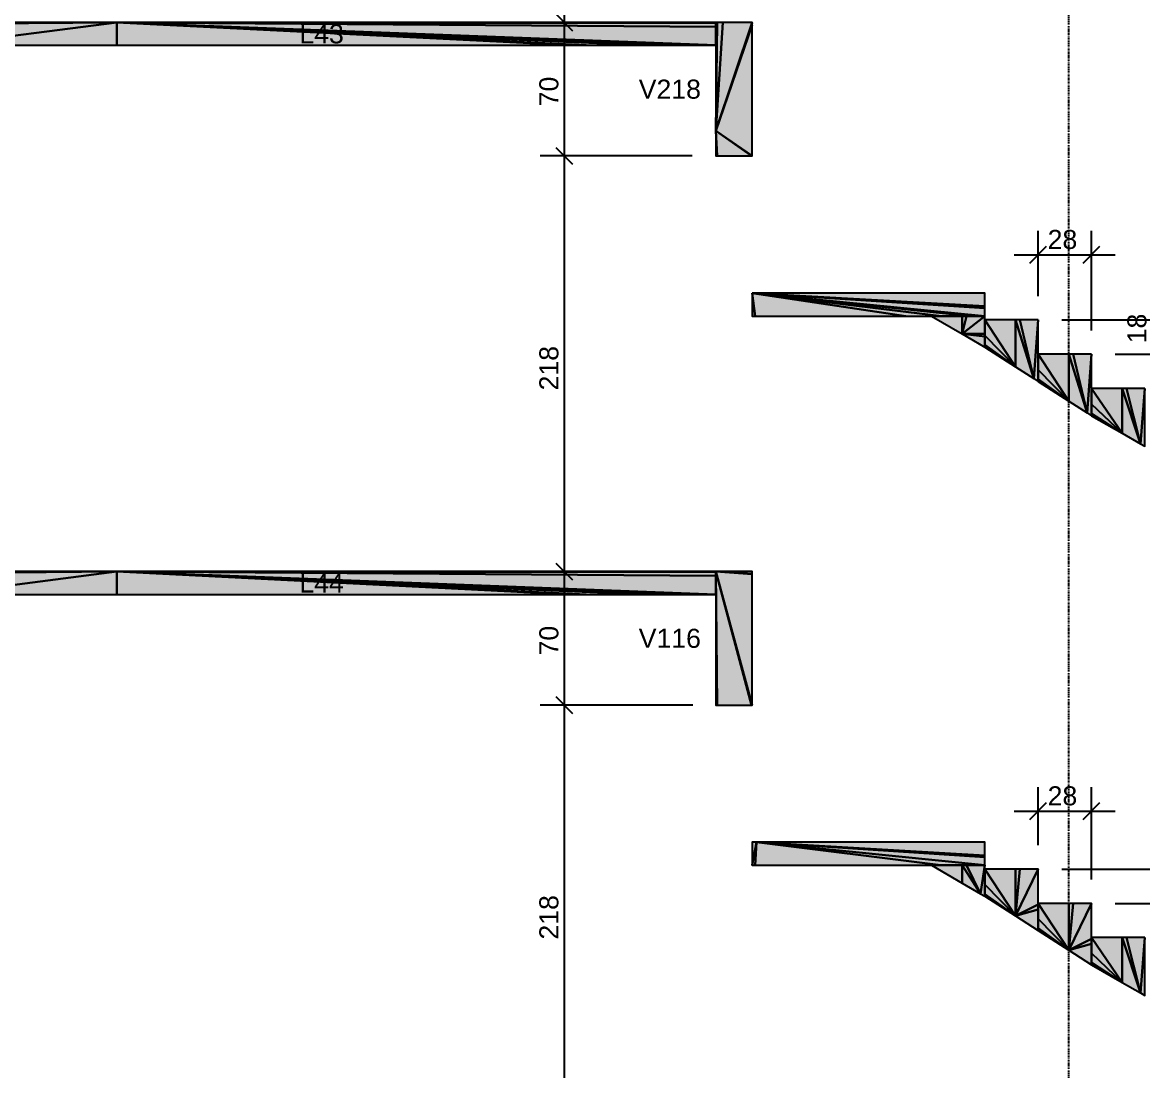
# Model space of a CAD drawing. Extents: x 37185 to 43130, y -8131 to -3926.
# Drawn here: x 37651.4 to 38043.2, y -7578.4 to -7212 of the extents above; entities that cross this region are included whole.
import ezdxf

# ---------------------------------------------------------------- set-up
doc = ezdxf.new("R2010")
doc.units = 0
doc.header["$MEASUREMENT"] = 0
doc.linetypes.add('ESTILO_TQS_0004', pattern=[1.12, 0.5, -0.2, 0.01, -0.2, 0.01, -0.2])
for name, color, linetype in [('52', 3, 'CONTINUOUS'), ('70', 160, 'CONTINUOUS'), ('74', 2, 'CONTINUOUS'), ('75', 9, 'CONTINUOUS'), ('96', 252, 'CONTINUOUS')]:
    doc.layers.add(name, color=color, linetype=linetype)
doc.styles.add('TQS_ARIAL', font='arial.ttf')

msp = doc.modelspace()

# ---------------------------------------------------------------- linework, layer by layer
at = {"layer": '52', "linetype": 'Continuous'}
for points in [[(37906.63, -7211.96), (37896.35, -7211.96), (37894.4, -7211.96), (37893.96, -7211.96), (37684.44, -7211.96), (37622.63, -7211.96), (37622.47, -7211.96), (37622.29, -7211.96)], [(37906.63, -7258.62), (37906.63, -7212.83), (37906.63, -7212.09), (37906.63, -7211.96)], [(37622.63, -7219.96), (37684.44, -7219.96), (37842.84, -7219.96), (37848.6, -7219.96), (37868.53, -7219.96), (37876.29, -7219.96), (37880.42, -7219.96), (37882.99, -7219.96), (37884.74, -7219.96), (37893.96, -7219.96)], [(37893.96, -7219.96), (37893.96, -7249.83), (37893.96, -7258.62)], [(37893.96, -7258.62), (37894.4, -7258.62), (37906.43, -7258.62), (37906.63, -7258.62)], [(37906.63, -7306.62), (37906.63, -7314.62)], [(37987.96, -7306.62), (37906.63, -7306.62)], [(37987.96, -7315.96), (37987.96, -7314.62), (37987.96, -7311.87), (37987.96, -7311.22), (37987.96, -7306.62)], [(37906.63, -7314.62), (37907.71, -7314.62), (37960.4, -7314.62), (37969.29, -7314.62)], [(37969.29, -7314.62), (37980.01, -7320.85), (37987.96, -7325.47)], [(38006.63, -7315.96), (38000.2, -7315.96), (37998.68, -7315.96), (37987.96, -7315.96)], [(38006.63, -7327.96), (38006.63, -7315.96)], [(37987.96, -7325.47), (37998.68, -7332.36), (38005.1, -7336.49), (38006.63, -7337.47), (38017.35, -7344.36), (38023.77, -7348.49), (38025.29, -7349.47)], [(38025.29, -7327.96), (38018.87, -7327.96), (38017.35, -7327.96), (38006.63, -7327.96)], [(38025.29, -7339.96), (38025.29, -7327.96)], [(38043.96, -7339.96), (38037.53, -7339.96), (38036.01, -7339.96), (38025.29, -7339.96)], [(38025.29, -7349.47), (38036.01, -7355.59), (38042.44, -7359.26), (38043.96, -7360.13)], [(37906.63, -7403.95), (37893.96, -7403.95), (37684.44, -7403.95), (37622.63, -7403.95), (37622.47, -7403.95)], [(37906.63, -7450.62), (37906.63, -7404.82), (37906.63, -7404.09), (37906.63, -7403.95)], [(37622.63, -7411.95), (37684.44, -7411.95), (37842.84, -7411.95), (37848.6, -7411.95), (37868.53, -7411.95), (37876.29, -7411.95), (37880.42, -7411.95), (37882.99, -7411.95), (37884.74, -7411.95), (37893.96, -7411.95)], [(37893.96, -7411.95), (37893.96, -7450.62)], [(37893.96, -7450.62), (37894.4, -7450.62), (37906.43, -7450.62), (37906.63, -7450.62)], [(37987.96, -7498.62), (37908.14, -7498.62), (37906.63, -7498.62)], [(37906.63, -7498.62), (37906.63, -7506.47), (37906.63, -7506.51), (37906.63, -7506.62)], [(37987.96, -7507.95), (37987.96, -7506.62), (37987.96, -7503.86), (37987.96, -7503.21), (37987.96, -7498.62)], [(37906.63, -7506.62), (37907.71, -7506.62), (37969.29, -7506.62)], [(37969.29, -7506.62), (37980.01, -7512.85), (37986.44, -7516.58), (37987.96, -7517.46)], [(38006.63, -7507.95), (38000.2, -7507.95), (37998.68, -7507.95), (37987.96, -7507.95)], [(38006.63, -7519.95), (38006.63, -7507.95)], [(37987.96, -7517.46), (37998.68, -7524.35), (38006.63, -7529.46), (38017.35, -7536.35), (38025.29, -7541.46)], [(38025.29, -7519.95), (38018.87, -7519.95), (38017.35, -7519.95), (38006.63, -7519.95)], [(38025.29, -7531.95), (38025.29, -7519.95)], [(38043.96, -7531.95), (38037.54, -7531.95), (38036.01, -7531.95), (38025.29, -7531.95)], [(38025.29, -7541.46), (38036.01, -7547.59), (38042.44, -7551.26), (38043.96, -7552.13)]]:
    msp.add_lwpolyline(points, dxfattribs=at)
at = {"layer": '70', "linetype": 'ESTILO_TQS_0004'}
msp.add_line((38017.29, -4145.29), (38017.29, -7832.62), dxfattribs=at)
at = {"layer": '75', "linetype": 'Continuous'}
for p, q in [((37840.86, -7030.29), (37840.86, -7220.29)), ((37840.86, -7203.62), (37840.86, -7266.96)), ((37837.92, -7209.01), (37843.81, -7214.9)), ((37837.92, -7209.01), (37843.81, -7214.9)), ((37789.2, -7211.96), (37789.2, -7211.96)), ((37797.53, -7211.96), (37849.2, -7211.96)), ((37868.72, -7211.96), (37832.53, -7211.96)), ((37877.05, -7211.96), (37877.05, -7211.96)), ((37840.86, -7250.29), (37840.86, -7412.28)), ((37885.63, -7258.62), (37832.53, -7258.62)), ((37885.63, -7258.62), (37832.53, -7258.62)), ((37837.92, -7255.68), (37843.81, -7261.57)), ((37837.92, -7255.68), (37843.81, -7261.57)), ((37893.96, -7258.62), (37893.96, -7258.62)), ((37893.96, -7258.62), (37893.96, -7258.62)), ((38006.63, -7307.62), (38006.63, -7284.82)), ((38025.29, -7319.62), (38025.29, -7284.82)), ((37998.29, -7293.16), (38033.63, -7293.16)), ((38003.68, -7296.1), (38009.57, -7290.21)), ((38022.35, -7296.1), (38028.24, -7290.21)), ((38006.63, -7315.96), (38006.63, -7315.96)), ((38006.63, -7315.96), (38006.63, -7315.96)), ((38014.96, -7315.96), (38056.89, -7315.96)), ((38025.29, -7327.96), (38025.29, -7327.96)), ((38025.29, -7327.96), (38025.29, -7327.96)), ((38033.63, -7327.96), (38056.89, -7327.96)), ((37840.86, -7395.62), (37840.86, -7458.95)), ((37837.92, -7401.01), (37843.81, -7406.9)), ((37837.92, -7401.01), (37843.81, -7406.9)), ((37853.45, -7403.95), (37832.53, -7403.95)), ((37853.45, -7403.95), (37832.53, -7403.95)), ((37861.78, -7403.95), (37861.78, -7403.95)), ((37861.78, -7403.95), (37861.78, -7403.95)), ((37840.86, -7442.28), (37840.86, -7604.29)), ((37885.85, -7450.62), (37832.53, -7450.62)), ((37885.85, -7450.62), (37832.53, -7450.62)), ((37837.92, -7447.67), (37843.81, -7453.56)), ((37837.92, -7447.67), (37843.81, -7453.56)), ((37894.18, -7450.62), (37894.18, -7450.62)), ((37894.18, -7450.62), (37894.18, -7450.62)), ((38006.63, -7499.62), (38006.63, -7479.36)), ((38025.29, -7511.62), (38025.29, -7479.36)), ((38003.68, -7490.64), (38009.57, -7484.75)), ((38022.35, -7490.64), (38028.24, -7484.75)), ((37998.29, -7487.7), (38033.63, -7487.7)), ((38006.63, -7507.95), (38006.63, -7507.95)), ((38006.63, -7507.95), (38006.63, -7507.95)), ((38014.96, -7507.95), (38065.33, -7507.95)), ((38025.29, -7519.95), (38025.29, -7519.95)), ((38025.29, -7519.95), (38025.29, -7519.95)), ((38033.63, -7519.95), (38065.33, -7519.95))]:
    msp.add_line(p, q, dxfattribs=at)
at = {"layer": '96', "linetype": 'Continuous'}
for points in [[(37684.44, -7211.96), (37622.63, -7211.96), (37622.63, -7212.46), (37684.44, -7211.96)], [(37684.44, -7211.96), (37622.63, -7212.46), (37622.63, -7219.96), (37684.44, -7211.96)], [(37684.44, -7211.96), (37622.63, -7219.96), (37684.44, -7219.96), (37684.44, -7211.96)], [(37684.44, -7211.96), (37684.44, -7219.96), (37842.84, -7219.96), (37684.44, -7211.96)], [(37684.44, -7211.96), (37842.84, -7219.96), (37848.6, -7219.96), (37684.44, -7211.96)], [(37684.44, -7211.96), (37848.6, -7219.96), (37868.53, -7219.96), (37684.44, -7211.96)], [(37684.44, -7211.96), (37868.53, -7219.96), (37876.29, -7219.96), (37684.44, -7211.96)], [(37684.44, -7211.96), (37876.29, -7219.96), (37880.42, -7219.96), (37684.44, -7211.96)], [(37684.44, -7211.96), (37880.42, -7219.96), (37882.99, -7219.96), (37684.44, -7211.96)], [(37684.44, -7211.96), (37882.99, -7219.96), (37884.74, -7219.96), (37684.44, -7211.96)], [(37684.44, -7211.96), (37884.74, -7219.96), (37893.96, -7219.96), (37684.44, -7211.96)], [(37684.44, -7211.96), (37893.96, -7219.96), (37893.96, -7213.46), (37684.44, -7211.96)], [(37684.44, -7211.96), (37893.96, -7213.46), (37893.96, -7212.23), (37684.44, -7211.96)], [(37684.44, -7211.96), (37893.96, -7212.23), (37893.96, -7211.96), (37684.44, -7211.96)], [(37893.96, -7249.83), (37906.63, -7212.09), (37906.63, -7211.96), (37893.96, -7249.83)], [(37893.96, -7249.83), (37906.63, -7211.96), (37896.35, -7211.96), (37893.96, -7249.83)], [(37893.96, -7249.83), (37896.35, -7211.96), (37894.4, -7211.96), (37893.96, -7249.83)], [(37893.96, -7249.83), (37894.4, -7211.96), (37893.96, -7211.96), (37893.96, -7249.83)], [(37893.96, -7249.83), (37906.63, -7212.83), (37906.63, -7212.09), (37893.96, -7249.83)], [(37893.96, -7249.83), (37906.63, -7258.62), (37906.63, -7212.83), (37893.96, -7249.83)], [(37893.96, -7249.83), (37893.96, -7258.62), (37894.4, -7258.62), (37893.96, -7249.83)], [(37893.96, -7249.83), (37894.4, -7258.62), (37906.43, -7258.62), (37893.96, -7249.83)], [(37893.96, -7249.83), (37906.43, -7258.62), (37906.63, -7258.62), (37893.96, -7249.83)], [(37906.63, -7306.62), (37906.63, -7314.62), (37907.71, -7314.62), (37906.63, -7306.62)], [(37906.63, -7306.62), (37907.71, -7314.62), (37960.4, -7314.62), (37906.63, -7306.62)], [(37906.63, -7306.62), (37960.4, -7314.62), (37972.88, -7314.62), (37906.63, -7306.62)], [(37906.63, -7306.62), (37972.88, -7314.62), (37983.24, -7314.62), (37906.63, -7306.62)], [(37906.63, -7306.62), (37983.24, -7314.62), (37985.69, -7314.62), (37906.63, -7306.62)], [(37906.63, -7306.62), (37985.69, -7314.62), (37987.52, -7314.62), (37906.63, -7306.62)], [(37906.63, -7306.62), (37987.52, -7314.62), (37987.96, -7314.62), (37906.63, -7306.62)], [(37906.63, -7306.62), (37987.96, -7314.62), (37987.96, -7311.87), (37906.63, -7306.62)], [(37906.63, -7306.62), (37987.96, -7311.87), (37987.96, -7311.22), (37906.63, -7306.62)], [(37906.63, -7306.62), (37987.96, -7311.22), (37987.96, -7306.62), (37906.63, -7306.62)], [(37980.01, -7320.85), (37980.01, -7314.62), (37969.29, -7314.62), (37980.01, -7320.85)], [(37980.01, -7320.85), (37987.96, -7320.85), (37987.96, -7314.62), (37980.01, -7320.85)], [(37980.01, -7320.85), (37987.96, -7314.62), (37981.53, -7314.62), (37980.01, -7320.85)], [(37980.01, -7320.85), (37981.53, -7314.62), (37980.01, -7314.62), (37980.01, -7320.85)], [(37998.68, -7315.96), (37987.96, -7315.96), (37998.68, -7332.36), (37998.68, -7315.96)], [(37998.68, -7332.36), (37987.96, -7315.96), (37987.96, -7321.42), (37998.68, -7332.36)], [(37998.68, -7315.96), (37998.68, -7332.36), (38005.1, -7336.49), (37998.68, -7315.96)], [(37998.68, -7315.96), (38005.1, -7336.49), (38000.2, -7315.96), (37998.68, -7315.96)], [(38006.63, -7315.96), (38000.2, -7315.96), (38005.1, -7336.49), (38006.63, -7315.96)], [(38006.63, -7315.96), (38005.1, -7336.49), (38006.63, -7337.47), (38006.63, -7315.96)], [(37980.01, -7320.85), (37987.96, -7325.47), (37987.96, -7321.73), (37980.01, -7320.85)], [(37980.01, -7320.85), (37987.96, -7321.73), (37987.96, -7320.85), (37980.01, -7320.85)], [(37998.68, -7332.36), (37987.96, -7321.42), (37987.96, -7324.69), (37998.68, -7332.36)], [(37998.68, -7332.36), (37987.96, -7324.69), (37987.96, -7325.47), (37998.68, -7332.36)], [(38017.35, -7327.96), (38006.63, -7327.96), (38017.35, -7344.36), (38017.35, -7327.96)], [(38017.35, -7344.36), (38006.63, -7327.96), (38006.63, -7333.42), (38017.35, -7344.36)], [(38017.35, -7327.96), (38017.35, -7344.36), (38023.77, -7348.49), (38017.35, -7327.96)], [(38017.35, -7327.96), (38023.77, -7348.49), (38018.87, -7327.96), (38017.35, -7327.96)], [(38025.29, -7327.96), (38018.87, -7327.96), (38023.77, -7348.49), (38025.29, -7327.96)], [(38025.29, -7327.96), (38023.77, -7348.49), (38025.29, -7349.47), (38025.29, -7327.96)], [(38017.35, -7344.36), (38006.63, -7333.42), (38006.63, -7336.69), (38017.35, -7344.36)], [(38017.35, -7344.36), (38006.63, -7336.69), (38006.63, -7337.47), (38017.35, -7344.36)], [(38036.01, -7339.96), (38025.29, -7339.96), (38036.01, -7355.59), (38036.01, -7339.96)], [(38036.01, -7355.59), (38025.29, -7339.96), (38025.29, -7345.42), (38036.01, -7355.59)], [(38036.01, -7339.96), (38036.01, -7355.59), (38042.44, -7359.26), (38036.01, -7339.96)], [(38036.01, -7339.96), (38042.44, -7359.26), (38037.53, -7339.96), (38036.01, -7339.96)], [(38043.96, -7339.96), (38037.53, -7339.96), (38042.44, -7359.26), (38043.96, -7339.96)], [(38043.96, -7339.96), (38042.44, -7359.26), (38043.96, -7360.13), (38043.96, -7339.96)], [(38036.01, -7355.59), (38025.29, -7345.42), (38025.29, -7348.69), (38036.01, -7355.59)], [(38036.01, -7355.59), (38025.29, -7348.69), (38025.29, -7349.47), (38036.01, -7355.59)], [(37684.44, -7403.95), (37622.63, -7403.95), (37622.63, -7404.46), (37684.44, -7403.95)], [(37684.44, -7403.95), (37622.63, -7404.46), (37622.63, -7411.95), (37684.44, -7403.95)], [(37684.44, -7403.95), (37622.63, -7411.95), (37684.44, -7411.95), (37684.44, -7403.95)], [(37684.44, -7403.95), (37684.44, -7411.95), (37842.84, -7411.95), (37684.44, -7403.95)], [(37684.44, -7403.95), (37842.84, -7411.95), (37848.6, -7411.95), (37684.44, -7403.95)], [(37684.44, -7403.95), (37848.6, -7411.95), (37868.53, -7411.95), (37684.44, -7403.95)], [(37684.44, -7403.95), (37868.53, -7411.95), (37876.29, -7411.95), (37684.44, -7403.95)], [(37684.44, -7403.95), (37876.29, -7411.95), (37880.42, -7411.95), (37684.44, -7403.95)], [(37684.44, -7403.95), (37880.42, -7411.95), (37882.99, -7411.95), (37684.44, -7403.95)], [(37684.44, -7403.95), (37882.99, -7411.95), (37884.74, -7411.95), (37684.44, -7403.95)], [(37684.44, -7403.95), (37884.74, -7411.95), (37893.96, -7411.95), (37684.44, -7403.95)], [(37684.44, -7403.95), (37893.96, -7411.95), (37893.96, -7405.46), (37684.44, -7403.95)], [(37684.44, -7403.95), (37893.96, -7405.46), (37893.96, -7404.22), (37684.44, -7403.95)], [(37684.44, -7403.95), (37893.96, -7404.22), (37893.96, -7403.95), (37684.44, -7403.95)], [(37893.96, -7403.95), (37893.96, -7450.62), (37894.4, -7450.62), (37893.96, -7403.95)], [(37893.96, -7403.95), (37894.4, -7450.62), (37906.43, -7450.62), (37893.96, -7403.95)], [(37893.96, -7403.95), (37906.43, -7450.62), (37906.63, -7450.62), (37893.96, -7403.95)], [(37893.96, -7403.95), (37906.63, -7450.62), (37906.63, -7404.82), (37893.96, -7403.95)], [(37893.96, -7403.95), (37906.63, -7404.82), (37906.63, -7404.09), (37893.96, -7403.95)], [(37893.96, -7403.95), (37906.63, -7404.09), (37906.63, -7403.95), (37893.96, -7403.95)], [(37908.14, -7498.62), (37906.63, -7498.62), (37906.63, -7506.47), (37908.14, -7498.62)], [(37908.14, -7498.62), (37906.63, -7506.47), (37906.63, -7506.51), (37908.14, -7498.62)], [(37908.14, -7498.62), (37906.63, -7506.51), (37906.63, -7506.62), (37908.14, -7498.62)], [(37908.14, -7498.62), (37906.63, -7506.62), (37907.71, -7506.62), (37908.14, -7498.62)], [(37908.14, -7498.62), (37907.71, -7506.62), (37972.59, -7506.62), (37908.14, -7498.62)], [(37908.14, -7498.62), (37972.59, -7506.62), (37987.96, -7506.62), (37908.14, -7498.62)], [(37908.14, -7498.62), (37987.96, -7506.62), (37987.96, -7503.86), (37908.14, -7498.62)], [(37908.14, -7498.62), (37987.96, -7503.86), (37987.96, -7503.21), (37908.14, -7498.62)], [(37908.14, -7498.62), (37987.96, -7503.21), (37987.96, -7498.62), (37908.14, -7498.62)], [(37980.01, -7506.62), (37969.29, -7506.62), (37980.01, -7512.85), (37980.01, -7506.62)], [(37980.01, -7506.62), (37980.01, -7512.85), (37986.44, -7516.58), (37980.01, -7506.62)], [(37980.01, -7506.62), (37986.44, -7516.58), (37981.54, -7506.62), (37980.01, -7506.62)], [(37987.96, -7506.62), (37981.54, -7506.62), (37986.44, -7516.58), (37987.96, -7506.62)], [(37987.96, -7506.62), (37986.44, -7516.58), (37987.96, -7517.46), (37987.96, -7506.62)], [(37998.68, -7524.35), (37998.68, -7507.95), (37987.96, -7507.95), (37998.68, -7524.35)], [(37998.68, -7524.35), (37987.96, -7507.95), (37987.96, -7513.41), (37998.68, -7524.35)], [(37998.68, -7524.35), (38006.63, -7520.31), (38006.63, -7507.95), (37998.68, -7524.35)], [(37998.68, -7524.35), (38006.63, -7507.95), (38000.2, -7507.95), (37998.68, -7524.35)], [(37998.68, -7524.35), (38000.2, -7507.95), (37998.68, -7507.95), (37998.68, -7524.35)], [(37998.68, -7524.35), (37987.96, -7513.41), (37987.96, -7516.69), (37998.68, -7524.35)], [(37998.68, -7524.35), (37987.96, -7516.69), (37987.96, -7517.46), (37998.68, -7524.35)], [(37998.68, -7524.35), (38006.63, -7522.06), (38006.63, -7520.31), (37998.68, -7524.35)], [(38017.35, -7536.35), (38017.35, -7519.95), (38006.63, -7519.95), (38017.35, -7536.35)], [(38017.35, -7536.35), (38006.63, -7519.95), (38006.63, -7525.41), (38017.35, -7536.35)], [(38017.35, -7536.35), (38025.29, -7532.31), (38025.29, -7519.95), (38017.35, -7536.35)], [(38017.35, -7536.35), (38025.29, -7519.95), (38018.87, -7519.95), (38017.35, -7536.35)], [(38017.35, -7536.35), (38018.87, -7519.95), (38017.35, -7519.95), (38017.35, -7536.35)], [(37998.68, -7524.35), (38006.63, -7529.46), (38006.63, -7522.06), (37998.68, -7524.35)], [(38017.35, -7536.35), (38006.63, -7525.41), (38006.63, -7528.69), (38017.35, -7536.35)], [(38017.35, -7536.35), (38006.63, -7528.69), (38006.63, -7529.46), (38017.35, -7536.35)], [(38017.35, -7536.35), (38025.29, -7534.06), (38025.29, -7532.31), (38017.35, -7536.35)], [(38036.01, -7531.95), (38025.29, -7531.95), (38036.01, -7547.59), (38036.01, -7531.95)], [(38036.01, -7547.59), (38025.29, -7531.95), (38025.29, -7537.41), (38036.01, -7547.59)], [(38036.01, -7531.95), (38036.01, -7547.59), (38042.44, -7551.26), (38036.01, -7531.95)], [(38036.01, -7531.95), (38042.44, -7551.26), (38037.54, -7531.95), (38036.01, -7531.95)], [(38043.96, -7531.95), (38037.54, -7531.95), (38042.44, -7551.26), (38043.96, -7531.95)], [(38043.96, -7531.95), (38042.44, -7551.26), (38043.96, -7552.13), (38043.96, -7531.95)], [(38017.35, -7536.35), (38025.29, -7541.46), (38025.29, -7534.06), (38017.35, -7536.35)], [(38036.01, -7547.59), (38025.29, -7537.41), (38025.29, -7540.69), (38036.01, -7547.59)], [(38036.01, -7547.59), (38025.29, -7540.69), (38025.29, -7541.46), (38036.01, -7547.59)]]:
    msp.add_lwpolyline(points, dxfattribs=at)
for points in [[(37684.44, -7211.96), (37622.63, -7211.96), (37622.63, -7212.46)], [(37684.44, -7211.96), (37622.63, -7212.46), (37684.44, -7211.96)], [(37684.44, -7211.96), (37622.63, -7212.46), (37622.63, -7219.96)], [(37684.44, -7211.96), (37622.63, -7219.96), (37684.44, -7211.96)], [(37684.44, -7211.96), (37622.63, -7219.96), (37684.44, -7219.96)], [(37684.44, -7211.96), (37684.44, -7219.96), (37684.44, -7211.96)], [(37684.44, -7211.96), (37684.44, -7219.96), (37842.84, -7219.96)], [(37684.44, -7211.96), (37842.84, -7219.96), (37684.44, -7211.96)], [(37684.44, -7211.96), (37842.84, -7219.96), (37848.6, -7219.96)], [(37684.44, -7211.96), (37848.6, -7219.96), (37684.44, -7211.96)], [(37684.44, -7211.96), (37848.6, -7219.96), (37868.53, -7219.96)], [(37684.44, -7211.96), (37868.53, -7219.96), (37684.44, -7211.96)], [(37684.44, -7211.96), (37868.53, -7219.96), (37876.29, -7219.96)], [(37684.44, -7211.96), (37876.29, -7219.96), (37684.44, -7211.96)], [(37684.44, -7211.96), (37876.29, -7219.96), (37880.42, -7219.96)], [(37684.44, -7211.96), (37880.42, -7219.96), (37684.44, -7211.96)], [(37684.44, -7211.96), (37880.42, -7219.96), (37882.99, -7219.96)], [(37684.44, -7211.96), (37882.99, -7219.96), (37684.44, -7211.96)], [(37684.44, -7211.96), (37882.99, -7219.96), (37884.74, -7219.96)], [(37684.44, -7211.96), (37884.74, -7219.96), (37684.44, -7211.96)], [(37684.44, -7211.96), (37884.74, -7219.96), (37893.96, -7219.96)], [(37684.44, -7211.96), (37893.96, -7219.96), (37684.44, -7211.96)], [(37684.44, -7211.96), (37893.96, -7219.96), (37893.96, -7213.46)], [(37684.44, -7211.96), (37893.96, -7213.46), (37684.44, -7211.96)], [(37684.44, -7211.96), (37893.96, -7213.46), (37893.96, -7212.23)], [(37684.44, -7211.96), (37893.96, -7212.23), (37684.44, -7211.96)], [(37684.44, -7211.96), (37893.96, -7212.23), (37893.96, -7211.96)], [(37684.44, -7211.96), (37893.96, -7211.96), (37684.44, -7211.96)], [(37893.96, -7249.83), (37906.63, -7212.09), (37906.63, -7211.96)], [(37893.96, -7249.83), (37906.63, -7211.96), (37893.96, -7249.83)], [(37893.96, -7249.83), (37906.63, -7211.96), (37896.35, -7211.96)], [(37893.96, -7249.83), (37896.35, -7211.96), (37893.96, -7249.83)], [(37893.96, -7249.83), (37896.35, -7211.96), (37894.4, -7211.96)], [(37893.96, -7249.83), (37894.4, -7211.96), (37893.96, -7249.83)], [(37893.96, -7249.83), (37894.4, -7211.96), (37893.96, -7211.96)], [(37893.96, -7249.83), (37893.96, -7211.96), (37893.96, -7249.83)], [(37893.96, -7249.83), (37906.63, -7212.83), (37906.63, -7212.09)], [(37893.96, -7249.83), (37906.63, -7212.09), (37893.96, -7249.83)], [(37893.96, -7249.83), (37906.63, -7258.62), (37906.63, -7212.83)], [(37893.96, -7249.83), (37906.63, -7212.83), (37893.96, -7249.83)], [(37893.96, -7249.83), (37893.96, -7258.62), (37894.4, -7258.62)], [(37893.96, -7249.83), (37894.4, -7258.62), (37893.96, -7249.83)], [(37893.96, -7249.83), (37894.4, -7258.62), (37906.43, -7258.62)], [(37893.96, -7249.83), (37906.43, -7258.62), (37893.96, -7249.83)], [(37893.96, -7249.83), (37906.43, -7258.62), (37906.63, -7258.62)], [(37893.96, -7249.83), (37906.63, -7258.62), (37893.96, -7249.83)], [(37906.63, -7306.62), (37906.63, -7314.62), (37907.71, -7314.62)], [(37906.63, -7306.62), (37907.71, -7314.62), (37906.63, -7306.62)], [(37906.63, -7306.62), (37907.71, -7314.62), (37960.4, -7314.62)], [(37906.63, -7306.62), (37960.4, -7314.62), (37906.63, -7306.62)], [(37906.63, -7306.62), (37960.4, -7314.62), (37972.88, -7314.62)], [(37906.63, -7306.62), (37972.88, -7314.62), (37906.63, -7306.62)], [(37906.63, -7306.62), (37972.88, -7314.62), (37983.24, -7314.62)], [(37906.63, -7306.62), (37983.24, -7314.62), (37906.63, -7306.62)], [(37906.63, -7306.62), (37983.24, -7314.62), (37985.69, -7314.62)], [(37906.63, -7306.62), (37985.69, -7314.62), (37906.63, -7306.62)], [(37906.63, -7306.62), (37985.69, -7314.62), (37987.52, -7314.62)], [(37906.63, -7306.62), (37987.52, -7314.62), (37906.63, -7306.62)], [(37906.63, -7306.62), (37987.52, -7314.62), (37987.96, -7314.62)], [(37906.63, -7306.62), (37987.96, -7314.62), (37906.63, -7306.62)], [(37906.63, -7306.62), (37987.96, -7314.62), (37987.96, -7311.87)], [(37906.63, -7306.62), (37987.96, -7311.87), (37906.63, -7306.62)], [(37906.63, -7306.62), (37987.96, -7311.87), (37987.96, -7311.22)], [(37906.63, -7306.62), (37987.96, -7311.22), (37906.63, -7306.62)], [(37906.63, -7306.62), (37987.96, -7311.22), (37987.96, -7306.62)], [(37906.63, -7306.62), (37987.96, -7306.62), (37906.63, -7306.62)], [(37980.01, -7320.85), (37980.01, -7314.62), (37969.29, -7314.62)], [(37980.01, -7320.85), (37969.29, -7314.62), (37980.01, -7320.85)], [(37980.01, -7320.85), (37987.96, -7320.85), (37987.96, -7314.62)], [(37980.01, -7320.85), (37987.96, -7314.62), (37980.01, -7320.85)], [(37980.01, -7320.85), (37987.96, -7314.62), (37981.53, -7314.62)], [(37980.01, -7320.85), (37981.53, -7314.62), (37980.01, -7320.85)], [(37980.01, -7320.85), (37981.53, -7314.62), (37980.01, -7314.62)], [(37980.01, -7320.85), (37980.01, -7314.62), (37980.01, -7320.85)], [(37998.68, -7315.96), (37987.96, -7315.96), (37998.68, -7332.36)], [(37998.68, -7332.36), (37987.96, -7315.96), (37987.96, -7321.42)], [(37998.68, -7315.96), (37998.68, -7332.36), (37998.68, -7315.96)], [(37998.68, -7315.96), (37998.68, -7332.36), (38005.1, -7336.49)], [(37998.68, -7315.96), (38005.1, -7336.49), (37998.68, -7315.96)], [(37998.68, -7315.96), (38005.1, -7336.49), (38000.2, -7315.96)], [(37998.68, -7315.96), (38000.2, -7315.96), (37998.68, -7315.96)], [(38006.63, -7315.96), (38000.2, -7315.96), (38005.1, -7336.49)], [(38006.63, -7315.96), (38005.1, -7336.49), (38006.63, -7315.96)], [(38006.63, -7315.96), (38005.1, -7336.49), (38006.63, -7337.47)], [(38006.63, -7315.96), (38006.63, -7337.47), (38006.63, -7315.96)], [(37980.01, -7320.85), (37987.96, -7325.47), (37987.96, -7321.73)], [(37980.01, -7320.85), (37987.96, -7321.73), (37980.01, -7320.85)], [(37980.01, -7320.85), (37987.96, -7321.73), (37987.96, -7320.85)], [(37980.01, -7320.85), (37987.96, -7320.85), (37980.01, -7320.85)], [(37998.68, -7332.36), (37987.96, -7321.42), (37998.68, -7332.36)], [(37998.68, -7332.36), (37987.96, -7321.42), (37987.96, -7324.69)], [(37998.68, -7332.36), (37987.96, -7324.69), (37998.68, -7332.36)], [(37998.68, -7332.36), (37987.96, -7324.69), (37987.96, -7325.47)], [(37998.68, -7332.36), (37987.96, -7325.47), (37998.68, -7332.36)], [(38017.35, -7327.96), (38006.63, -7327.96), (38017.35, -7344.36)], [(38017.35, -7344.36), (38006.63, -7327.96), (38006.63, -7333.42)], [(38017.35, -7327.96), (38017.35, -7344.36), (38017.35, -7327.96)], [(38017.35, -7327.96), (38017.35, -7344.36), (38023.77, -7348.49)], [(38017.35, -7327.96), (38023.77, -7348.49), (38017.35, -7327.96)], [(38017.35, -7327.96), (38023.77, -7348.49), (38018.87, -7327.96)], [(38017.35, -7327.96), (38018.87, -7327.96), (38017.35, -7327.96)], [(38025.29, -7327.96), (38018.87, -7327.96), (38023.77, -7348.49)], [(38025.29, -7327.96), (38023.77, -7348.49), (38025.29, -7327.96)], [(38025.29, -7327.96), (38023.77, -7348.49), (38025.29, -7349.47)], [(38025.29, -7327.96), (38025.29, -7349.47), (38025.29, -7327.96)], [(38017.35, -7344.36), (38006.63, -7333.42), (38017.35, -7344.36)], [(38017.35, -7344.36), (38006.63, -7333.42), (38006.63, -7336.69)], [(38017.35, -7344.36), (38006.63, -7336.69), (38017.35, -7344.36)], [(38017.35, -7344.36), (38006.63, -7336.69), (38006.63, -7337.47)], [(38017.35, -7344.36), (38006.63, -7337.47), (38017.35, -7344.36)], [(38036.01, -7339.96), (38025.29, -7339.96), (38036.01, -7355.59)], [(38036.01, -7355.59), (38025.29, -7339.96), (38025.29, -7345.42)], [(38036.01, -7339.96), (38036.01, -7355.59), (38036.01, -7339.96)], [(38036.01, -7339.96), (38036.01, -7355.59), (38042.44, -7359.26)], [(38036.01, -7339.96), (38042.44, -7359.26), (38036.01, -7339.96)], [(38036.01, -7339.96), (38042.44, -7359.26), (38037.53, -7339.96)], [(38036.01, -7339.96), (38037.53, -7339.96), (38036.01, -7339.96)], [(38043.96, -7339.96), (38037.53, -7339.96), (38042.44, -7359.26)], [(38043.96, -7339.96), (38042.44, -7359.26), (38043.96, -7339.96)], [(38043.96, -7339.96), (38042.44, -7359.26), (38043.96, -7360.13)], [(38036.01, -7355.59), (38025.29, -7345.42), (38036.01, -7355.59)], [(38036.01, -7355.59), (38025.29, -7345.42), (38025.29, -7348.69)], [(38036.01, -7355.59), (38025.29, -7348.69), (38036.01, -7355.59)], [(38036.01, -7355.59), (38025.29, -7348.69), (38025.29, -7349.47)], [(38036.01, -7355.59), (38025.29, -7349.47), (38036.01, -7355.59)], [(37684.44, -7403.95), (37622.63, -7403.95), (37622.63, -7404.46)], [(37684.44, -7403.95), (37622.63, -7404.46), (37684.44, -7403.95)], [(37684.44, -7403.95), (37622.63, -7404.46), (37622.63, -7411.95)], [(37684.44, -7403.95), (37622.63, -7411.95), (37684.44, -7403.95)], [(37684.44, -7403.95), (37622.63, -7411.95), (37684.44, -7411.95)], [(37684.44, -7403.95), (37684.44, -7411.95), (37684.44, -7403.95)], [(37684.44, -7403.95), (37684.44, -7411.95), (37842.84, -7411.95)], [(37684.44, -7403.95), (37842.84, -7411.95), (37684.44, -7403.95)], [(37684.44, -7403.95), (37842.84, -7411.95), (37848.6, -7411.95)], [(37684.44, -7403.95), (37848.6, -7411.95), (37684.44, -7403.95)], [(37684.44, -7403.95), (37848.6, -7411.95), (37868.53, -7411.95)], [(37684.44, -7403.95), (37868.53, -7411.95), (37684.44, -7403.95)], [(37684.44, -7403.95), (37868.53, -7411.95), (37876.29, -7411.95)], [(37684.44, -7403.95), (37876.29, -7411.95), (37684.44, -7403.95)], [(37684.44, -7403.95), (37876.29, -7411.95), (37880.42, -7411.95)], [(37684.44, -7403.95), (37880.42, -7411.95), (37684.44, -7403.95)], [(37684.44, -7403.95), (37880.42, -7411.95), (37882.99, -7411.95)], [(37684.44, -7403.95), (37882.99, -7411.95), (37684.44, -7403.95)], [(37684.44, -7403.95), (37882.99, -7411.95), (37884.74, -7411.95)], [(37684.44, -7403.95), (37884.74, -7411.95), (37684.44, -7403.95)], [(37684.44, -7403.95), (37884.74, -7411.95), (37893.96, -7411.95)], [(37684.44, -7403.95), (37893.96, -7411.95), (37684.44, -7403.95)], [(37684.44, -7403.95), (37893.96, -7411.95), (37893.96, -7405.46)], [(37684.44, -7403.95), (37893.96, -7405.46), (37684.44, -7403.95)], [(37684.44, -7403.95), (37893.96, -7405.46), (37893.96, -7404.22)], [(37684.44, -7403.95), (37893.96, -7404.22), (37684.44, -7403.95)], [(37684.44, -7403.95), (37893.96, -7404.22), (37893.96, -7403.95)], [(37684.44, -7403.95), (37893.96, -7403.95), (37684.44, -7403.95)], [(37893.96, -7403.95), (37893.96, -7450.62), (37894.4, -7450.62)], [(37893.96, -7403.95), (37894.4, -7450.62), (37893.96, -7403.95)], [(37893.96, -7403.95), (37894.4, -7450.62), (37906.43, -7450.62)], [(37893.96, -7403.95), (37906.43, -7450.62), (37893.96, -7403.95)], [(37893.96, -7403.95), (37906.43, -7450.62), (37906.63, -7450.62)], [(37893.96, -7403.95), (37906.63, -7450.62), (37893.96, -7403.95)], [(37893.96, -7403.95), (37906.63, -7450.62), (37906.63, -7404.82)], [(37893.96, -7403.95), (37906.63, -7404.82), (37893.96, -7403.95)], [(37893.96, -7403.95), (37906.63, -7404.82), (37906.63, -7404.09)], [(37893.96, -7403.95), (37906.63, -7404.09), (37893.96, -7403.95)], [(37893.96, -7403.95), (37906.63, -7404.09), (37906.63, -7403.95)], [(37893.96, -7403.95), (37906.63, -7403.95), (37893.96, -7403.95)], [(37908.14, -7498.62), (37906.63, -7498.62), (37906.63, -7506.47)], [(37908.14, -7498.62), (37906.63, -7506.47), (37908.14, -7498.62)], [(37908.14, -7498.62), (37906.63, -7506.47), (37906.63, -7506.47)], [(37908.14, -7498.62), (37906.63, -7506.47), (37908.14, -7498.62)], [(37908.14, -7498.62), (37906.63, -7506.51), (37906.63, -7506.62)], [(37908.14, -7498.62), (37906.63, -7506.62), (37908.14, -7498.62)], [(37908.14, -7498.62), (37906.63, -7506.62), (37907.71, -7506.62)], [(37908.14, -7498.62), (37907.71, -7506.62), (37908.14, -7498.62)], [(37908.14, -7498.62), (37907.71, -7506.62), (37972.59, -7506.62)], [(37908.14, -7498.62), (37972.59, -7506.62), (37908.14, -7498.62)], [(37908.14, -7498.62), (37972.59, -7506.62), (37987.96, -7506.62)], [(37908.14, -7498.62), (37987.96, -7506.62), (37908.14, -7498.62)], [(37908.14, -7498.62), (37987.96, -7506.62), (37987.96, -7503.86)], [(37908.14, -7498.62), (37987.96, -7503.86), (37908.14, -7498.62)], [(37908.14, -7498.62), (37987.96, -7503.86), (37987.96, -7503.21)], [(37908.14, -7498.62), (37987.96, -7503.21), (37908.14, -7498.62)], [(37908.14, -7498.62), (37987.96, -7503.21), (37987.96, -7498.62)], [(37908.14, -7498.62), (37987.96, -7498.62), (37908.14, -7498.62)], [(37980.01, -7506.62), (37969.29, -7506.62), (37980.01, -7512.85)], [(37980.01, -7506.62), (37980.01, -7512.85), (37980.01, -7506.62)], [(37980.01, -7506.62), (37980.01, -7512.85), (37986.44, -7516.58)], [(37980.01, -7506.62), (37986.44, -7516.58), (37980.01, -7506.62)], [(37980.01, -7506.62), (37986.44, -7516.58), (37981.54, -7506.62)], [(37980.01, -7506.62), (37981.54, -7506.62), (37980.01, -7506.62)], [(37987.96, -7506.62), (37981.54, -7506.62), (37986.44, -7516.58)], [(37987.96, -7506.62), (37986.44, -7516.58), (37987.96, -7506.62)], [(37987.96, -7506.62), (37986.44, -7516.58), (37987.96, -7517.46)], [(37987.96, -7506.62), (37987.96, -7517.46), (37987.96, -7506.62)], [(37998.68, -7524.35), (37998.68, -7507.95), (37987.96, -7507.95)], [(37998.68, -7524.35), (37987.96, -7507.95), (37998.68, -7524.35)], [(37998.68, -7524.35), (37987.96, -7507.95), (37987.96, -7513.41)], [(37998.68, -7524.35), (38006.63, -7520.31), (38006.63, -7507.95)], [(37998.68, -7524.35), (38006.63, -7507.95), (37998.68, -7524.35)], [(37998.68, -7524.35), (38006.63, -7507.95), (38000.2, -7507.95)], [(37998.68, -7524.35), (38000.2, -7507.95), (37998.68, -7524.35)], [(37998.68, -7524.35), (38000.2, -7507.95), (37998.68, -7507.95)], [(37998.68, -7524.35), (37998.68, -7507.95), (37998.68, -7524.35)], [(37998.68, -7524.35), (37987.96, -7513.41), (37998.68, -7524.35)], [(37998.68, -7524.35), (37987.96, -7513.41), (37987.96, -7516.69)], [(37998.68, -7524.35), (37987.96, -7516.69), (37998.68, -7524.35)], [(37998.68, -7524.35), (37987.96, -7516.69), (37987.96, -7517.46)], [(37998.68, -7524.35), (37987.96, -7517.46), (37998.68, -7524.35)], [(37998.68, -7524.35), (38006.63, -7522.06), (38006.63, -7520.31)], [(37998.68, -7524.35), (38006.63, -7520.31), (37998.68, -7524.35)], [(38017.35, -7536.35), (38017.35, -7519.95), (38006.63, -7519.95)], [(38017.35, -7536.35), (38006.63, -7519.95), (38017.35, -7536.35)], [(38017.35, -7536.35), (38006.63, -7519.95), (38006.63, -7525.41)], [(38017.35, -7536.35), (38025.29, -7532.31), (38025.29, -7519.95)], [(38017.35, -7536.35), (38025.29, -7519.95), (38017.35, -7536.35)], [(38017.35, -7536.35), (38025.29, -7519.95), (38018.87, -7519.95)], [(38017.35, -7536.35), (38018.87, -7519.95), (38017.35, -7536.35)], [(38017.35, -7536.35), (38018.87, -7519.95), (38017.35, -7519.95)], [(38017.35, -7536.35), (38017.35, -7519.95), (38017.35, -7536.35)], [(37998.68, -7524.35), (38006.63, -7529.46), (38006.63, -7522.06)], [(37998.68, -7524.35), (38006.63, -7522.06), (37998.68, -7524.35)], [(38017.35, -7536.35), (38006.63, -7525.41), (38017.35, -7536.35)], [(38017.35, -7536.35), (38006.63, -7525.41), (38006.63, -7528.69)], [(38017.35, -7536.35), (38006.63, -7528.69), (38017.35, -7536.35)], [(38017.35, -7536.35), (38006.63, -7528.69), (38006.63, -7529.46)], [(38017.35, -7536.35), (38006.63, -7529.46), (38017.35, -7536.35)], [(38017.35, -7536.35), (38025.29, -7534.06), (38025.29, -7532.31)], [(38017.35, -7536.35), (38025.29, -7532.31), (38017.35, -7536.35)], [(38036.01, -7531.95), (38025.29, -7531.95), (38036.01, -7547.59)], [(38036.01, -7547.59), (38025.29, -7531.95), (38025.29, -7537.41)], [(38036.01, -7531.95), (38036.01, -7547.59), (38036.01, -7531.95)], [(38036.01, -7531.95), (38036.01, -7547.59), (38042.44, -7551.26)], [(38036.01, -7531.95), (38042.44, -7551.26), (38036.01, -7531.95)], [(38036.01, -7531.95), (38042.44, -7551.26), (38037.54, -7531.95)], [(38036.01, -7531.95), (38037.54, -7531.95), (38036.01, -7531.95)], [(38043.96, -7531.95), (38037.54, -7531.95), (38042.44, -7551.26)], [(38043.96, -7531.95), (38042.44, -7551.26), (38043.96, -7531.95)], [(38043.96, -7531.95), (38042.44, -7551.26), (38043.96, -7552.13)], [(38017.35, -7536.35), (38025.29, -7541.46), (38025.29, -7534.06)], [(38017.35, -7536.35), (38025.29, -7534.06), (38017.35, -7536.35)], [(38036.01, -7547.59), (38025.29, -7537.41), (38036.01, -7547.59)], [(38036.01, -7547.59), (38025.29, -7537.41), (38025.29, -7540.69)], [(38036.01, -7547.59), (38025.29, -7540.69), (38036.01, -7547.59)], [(38036.01, -7547.59), (38025.29, -7540.69), (38025.29, -7541.46)], [(38036.01, -7547.59), (38025.29, -7541.46), (38036.01, -7547.59)]]:
    msp.add_solid(points, dxfattribs=at)

# ---------------------------------------------------------------- texts
at = {"layer": '74', "linetype": 'Continuous', "style": 'TQS_ARIAL'}
for s, p in [('L43', (37748.29, -7219.29)), ('V218', (37866.96, -7238.62)), ('L44', (37748.29, -7411.28)), ('V116', (37866.96, -7430.62))]:
    msp.add_text(s, height=6.667, dxfattribs=at).set_placement(p)
at = {"layer": '75', "linetype": 'Continuous', "style": 'TQS_ARIAL'}
for s, p in [('70', (37838.86, -7241.29)), ('18', (38044.5, -7324.15)), ('218', (37838.86, -7340.62)), ('70', (37838.86, -7433.28)), ('218', (37838.86, -7532.62))]:
    msp.add_text(s, height=6.667, rotation=90, dxfattribs=at).set_placement(p)
for p in [(38009.96, -7291.16), (38009.96, -7485.7)]:
    msp.add_text('28', height=6.667, dxfattribs=at).set_placement(p)

doc.saveas('drawing.dxf')
